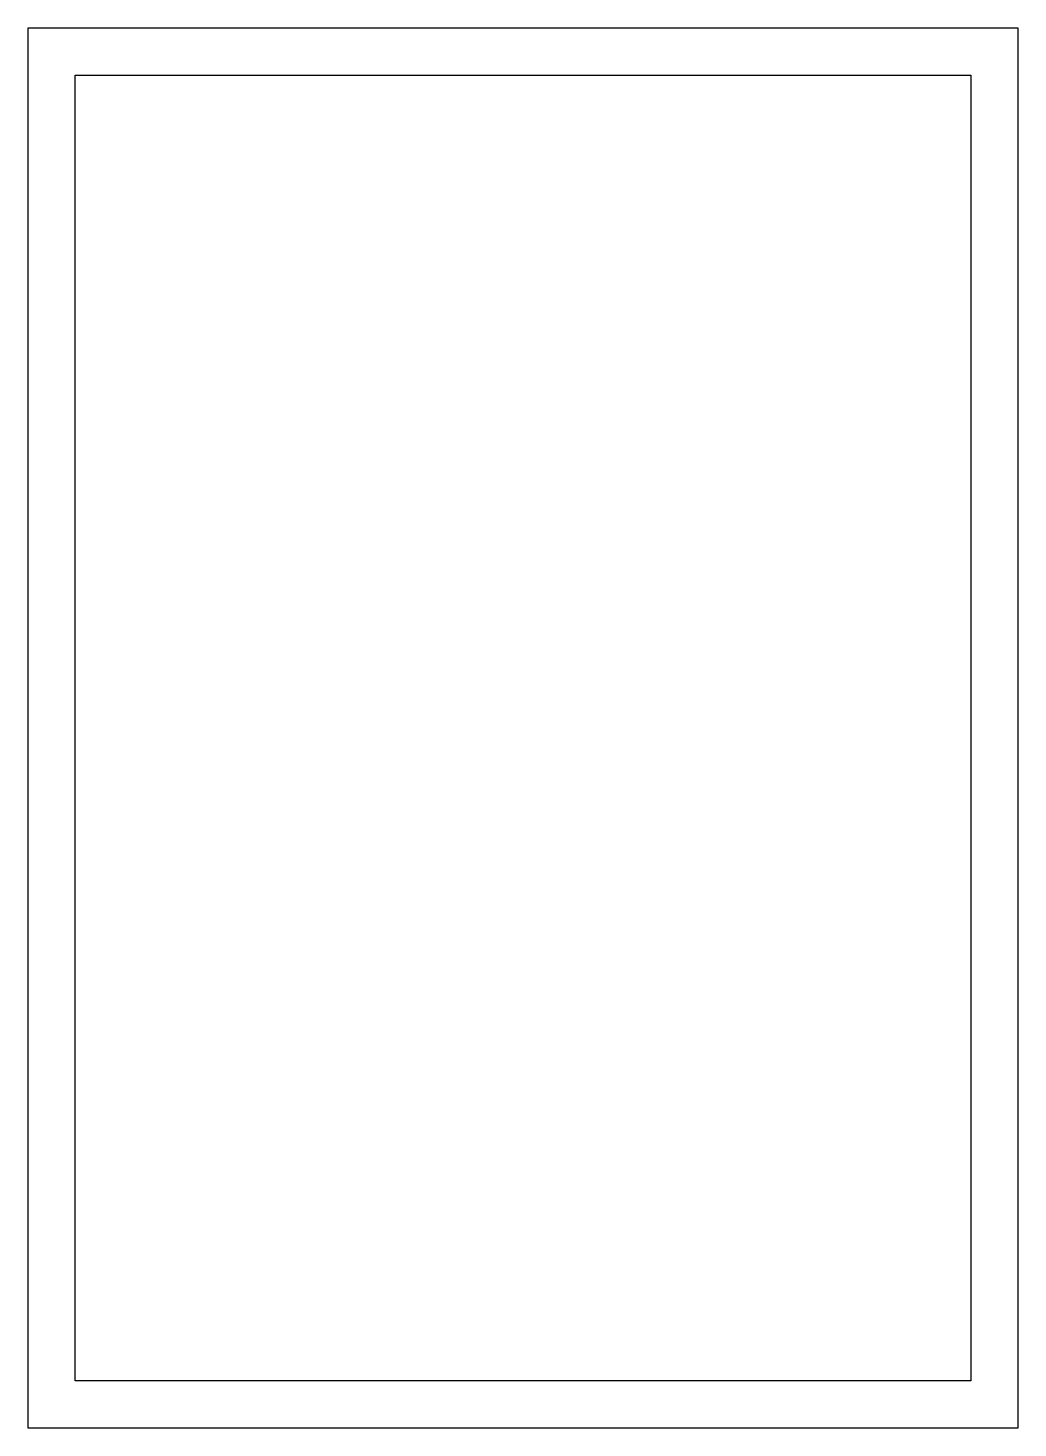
# Model space of a CAD drawing. Header units: millimetres. Extents: x 0 to 210, y -297 to 0.
import ezdxf

# ---------------------------------------------------------------- set-up
doc = ezdxf.new("R2010")
doc.units = ezdxf.units.MM

msp = doc.modelspace()

# ---------------------------------------------------------------- linework, layer by layer
for points in [[(0, 0), (210, 0), (210, -297), (0, -297)], [(10, -10), (200, -10), (200, -287), (10, -287)]]:
    msp.add_lwpolyline(points, close=True)

doc.saveas('drawing.dxf')
